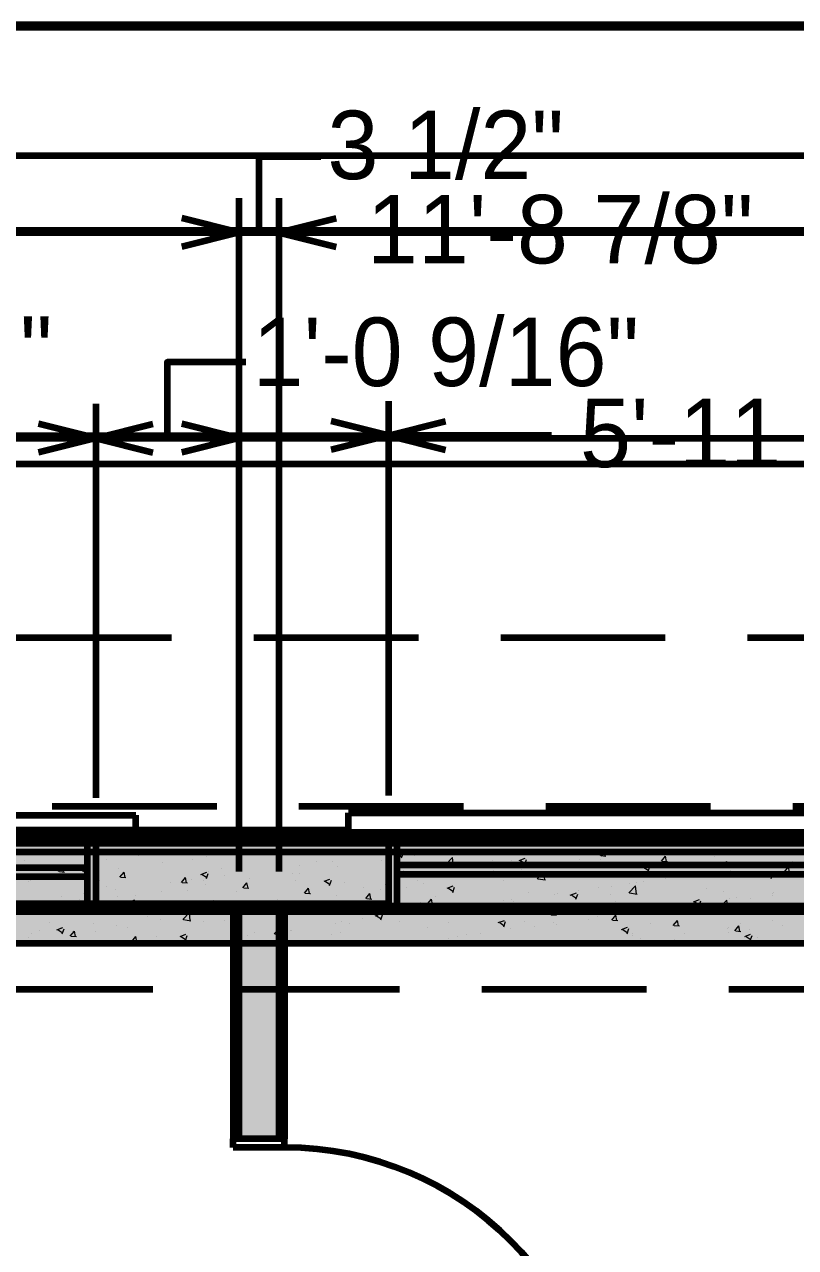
# Model space of a CAD drawing. Header units: inches. Extents: x -355 to 955, y -237 to 947.
# Drawn here: x 522.7 to 590.2, y 359.6 to 466.7 of the extents above; entities that cross this region are included whole.
import ezdxf

# ---------------------------------------------------------------- set-up
doc = ezdxf.new("R2010")
doc.units = ezdxf.units.IN
doc.header["$LTSCALE"] = 96
doc.header["$MEASUREMENT"] = 0
doc.linetypes.add('Dash', pattern=[0.225, 0.15, -0.075])
for name, color, linetype, lineweight, true_color in [('Casings_ Exterior-1', 7, 'Continuous', 158, 0x000000), ('Casings_ Exterior-2', 7, 'Continuous', 158, 0x000000), ('Dimensions-0', 7, 'Continuous', 158, 0x000080), ('Dimensions-1', 7, 'Continuous', 158, 0x000080), ('Dimensions-2', 7, 'Continuous', 158, 0x000080), ('Dimensions-3', 7, 'Continuous', 158, 0x000080), ('Doors-2', 7, 'Continuous', 158, 0x4b4b4b), ('Footings-0', 7, 'Dash', 211, 0x000000), ('Roof Planes-3', 7, 'Dash', 211, 0x6fa455), ('Terrain Perimeter-1', 7, 'Continuous', 211, 0x004000), ('Walls_  Foundation-0', 7, 'Continuous', 211, 0x000000), ('Walls_  Normal-1', 7, 'Continuous', 211, 0x000000), ('Walls_  Normal-2', 7, 'Continuous', 211, 0x000000), ('Walls_  Normal-3', 7, 'Continuous', 211, 0x000000), ('Windows-1', 7, 'Continuous', 158, 0x4b4b4b), ('Windows-2', 7, 'Continuous', 158, 0x4b4b4b)]:
    doc.layers.add(name, color=color, linetype=linetype, lineweight=lineweight, true_color=true_color)

msp = doc.modelspace()

# ---------------------------------------------------------------- linework, layer by layer
at = {"layer": 'Casings_ Exterior-1', "transparency": 33554687}
for p, q in [((551.07, 395.66), (551.07, 397.66)), ((551.07, 397.66), (629.89, 397.66))]:
    msp.add_line(p, q, dxfattribs=at)
at = {"layer": 'Casings_ Exterior-2', "transparency": 33554687}
for p in [(495.46, 397.44), (532.46, 395.44)]:
    msp.add_line(p, (532.46, 397.44), dxfattribs=at)
at = {"layer": 'Dimensions-0', "color": 176, "linetype": 'Continuous', "lineweight": 158, "true_color": 0x000080, "transparency": 33554687}
msp.add_line((361.94, 428.22), (653.95, 428.22), dxfattribs=at)
at = {"layer": 'Dimensions-1', "color": 176, "linetype": 'Continuous', "lineweight": 158, "true_color": 0x000080, "transparency": 33554687}
for p, q in [((362.99, 466.69), (655, 466.69)), ((520.36, 448.69), (655, 448.69)), ((554.57, 433.69), (554.57, 399.17)), ((468.5, 430.69), (554.57, 430.69)), ((568.83, 430.69), (554.57, 430.69))]:
    msp.add_line(p, q, dxfattribs=at)
at = {"layer": 'Dimensions-1', "transparency": 33554687}
for q in [(549.57, 431.94), (559.57, 431.94), (549.57, 429.44), (559.57, 429.44)]:
    msp.add_line((554.57, 430.69), q, dxfattribs=at)
at = {"layer": 'Dimensions-2', "color": 176, "linetype": 'Continuous', "lineweight": 158, "true_color": 0x000080, "transparency": 33554687}
for p, q in [((410.99, 466.47), (655, 466.47)), ((541.49, 451.47), (541.49, 392.5)), ((544.99, 451.47), (544.99, 392.5)), ((364.62, 448.47), (541.49, 448.47)), ((410.99, 448.47), (655, 448.47)), ((544.99, 448.47), (541.49, 448.47)), ((589.12, 448.47), (544.99, 448.47)), ((528.96, 433.47), (528.96, 398.95)), ((513.75, 430.47), (655, 430.47)), ((524.83, 430.47), (528.96, 430.47)), ((541.49, 430.47), (528.96, 430.47))]:
    msp.add_line(p, q, dxfattribs=at)
at = {"layer": 'Dimensions-2', "transparency": 33554687}
for p, q in [((541.49, 448.47), (536.49, 449.72)), ((544.99, 448.47), (549.99, 449.72)), ((541.49, 448.47), (536.49, 447.22)), ((544.99, 448.47), (549.99, 447.22)), ((541.49, 433.47), (541.49, 392.5)), ((528.96, 430.47), (523.96, 431.72)), ((528.96, 430.47), (533.96, 431.72)), ((541.49, 430.47), (536.49, 431.72)), ((528.96, 430.47), (523.96, 429.22)), ((528.96, 430.47), (533.96, 429.22)), ((541.49, 430.47), (536.49, 429.22))]:
    msp.add_line(p, q, dxfattribs=at)
at = {"layer": 'Dimensions-2', "color": 176, "linetype": 'Continuous', "lineweight": 158, "true_color": 0x000080, "transparency": 33554687}
for points in [[(548.65, 455.11), (543.24, 455.11), (543.24, 448.47)], [(542.1, 437.11), (535.22, 437.11), (535.22, 430.47)]]:
    msp.add_lwpolyline(points, dxfattribs=at)
at = {"layer": 'Dimensions-3', "color": 176, "linetype": 'Continuous', "lineweight": 158, "true_color": 0x000080, "transparency": 33554687}
for p, q in [((424.48, 466.47), (639, 466.47)), ((550.19, 448.47), (498.13, 448.47)), ((586.93, 448.47), (639, 448.47))]:
    msp.add_line(p, q, dxfattribs=at)
at = {"layer": 'Doors-2', "transparency": 33554687}
for p, q in [((540.99, 368.35), (540.99, 369.1)), ((545.49, 369.1), (540.99, 369.1)), ((545.49, 368.35), (545.49, 369.1)), ((545.49, 368.35), (540.99, 368.35))]:
    msp.add_line(p, q, dxfattribs=at)
msp.add_arc((545.49, 340.35), 28, 0, 90, dxfattribs=at)
at = {"layer": 'Footings-0', "transparency": 33554687}
for p, q in [((49.95, 398.22), (657.95, 398.22)), ((65.95, 382.22), (641.95, 382.22))]:
    msp.add_line(p, q, dxfattribs=at)
at = {"layer": 'Roof Planes-3', "transparency": 33554687}
msp.add_lwpolyline([(657, 413), (459.5, 215.5), (262, 413)], close=True, dxfattribs=at)
at = {"layer": 'Terrain Perimeter-1', "transparency": 33554687}
msp.add_lwpolyline([(955, 455.22), (955, -24.78), (-245, -24.78), (-245, 455.22)], close=True, dxfattribs=at)
at = {"layer": 'Walls_  Foundation-0', "color": 18, "linetype": 'Continuous', "lineweight": 211, "true_color": 0x000000, "transparency": 33554687}
for p, q in [((61.95, 394.22), (645.95, 394.22)), ((61.95, 386.22), (645.95, 386.22))]:
    msp.add_line(p, q, dxfattribs=at)
at = {"layer": 'Walls_  Foundation-0', "color": 252, "lineweight": 9, "true_color": 0x969696, "transparency": 33554687}
for p, q in [((523.33, 394.21), (523.33, 394.21)), ((555.24, 394.07), (555.63, 394.22)), ((573.08, 393.9), (573.35, 394.22)), ((573.53, 393.86), (573.46, 394.22)), ((576.03, 394.2), (576.03, 394.2)), ((522.73, 393.47), (522.73, 393.47)), ((527.99, 393.28), (527.99, 393.28)), ((529.87, 393.52), (529.87, 393.52)), ((530.62, 393.96), (530.62, 393.96)), ((532.71, 393.9), (532.71, 393.9)), ((534.78, 393.29), (534.78, 393.29)), ((537.4, 393.54), (537.4, 393.54)), ((538.67, 393.85), (538.67, 393.85)), ((545.93, 394.09), (545.93, 394.09)), ((548.25, 393.39), (548.25, 393.39)), ((549.64, 393.43), (549.64, 393.43)), ((553.97, 393.45), (553.97, 393.45)), ((554.38, 394.05), (554.38, 394.05)), ((555.35, 394.07), (555.73, 393.82)), ((555.73, 393.7), (555.88, 394.16)), ((556.89, 393.89), (556.89, 393.89)), ((557.76, 393.93), (557.76, 393.93)), ((559.59, 393.12), (560.18, 393.73)), ((559.65, 393.12), (560.32, 393.02)), ((560.26, 393.02), (560.18, 393.73)), ((563.66, 393.48), (563.66, 393.48)), ((565.37, 393.44), (565.37, 393.44)), ((566.02, 393.47), (566.54, 393.67)), ((566.13, 393.47), (566.51, 393.22)), ((566.51, 393.1), (566.66, 393.55)), ((569.66, 393.29), (569.66, 393.29)), ((571.32, 393.58), (571.32, 393.58)), ((572.2, 394.02), (572.2, 394.02)), ((573.09, 393.57), (573.09, 393.57)), ((573.16, 393.9), (573.61, 393.86)), ((573.19, 393.83), (573.19, 393.83)), ((576.95, 394.1), (576.95, 394.1)), ((578.46, 393.43), (578.82, 393.86)), ((578.54, 393.43), (578.99, 393.39)), ((578.91, 393.39), (578.82, 393.86)), ((579.12, 394.14), (579.12, 394.14)), ((583.15, 393.82), (583.15, 393.82)), ((583.84, 392.96), (584.2, 393.39)), ((584.29, 392.92), (584.2, 393.39)), ((588.39, 393.17), (588.39, 393.17)), ((589.93, 393.41), (589.93, 393.41)), ((590.13, 393.36), (590.13, 393.36)), ((523.25, 392.65), (523.25, 392.65)), ((525.7, 392.5), (526.06, 392.93)), ((525.78, 392.5), (526.23, 392.46)), ((526.15, 392.46), (526.06, 392.93)), ((527.13, 392.28), (527.13, 392.28)), ((527.38, 392.85), (527.91, 393.05)), ((527.49, 392.85), (527.87, 392.6)), ((527.87, 392.49), (528.02, 392.94)), ((529.04, 392.95), (529.04, 392.95)), ((530.99, 392.81), (530.99, 392.81)), ((531.08, 392.02), (531.44, 392.45)), ((531.53, 391.98), (531.44, 392.45)), ((538.16, 392.25), (538.69, 392.45)), ((538.27, 392.25), (538.65, 392)), ((538.65, 391.89), (538.8, 392.34)), ((538.79, 392.54), (538.79, 392.54)), ((539.99, 392.75), (539.99, 392.75)), ((540.19, 392.18), (540.19, 392.18)), ((544.92, 392.81), (544.92, 392.81)), ((546.22, 392.36), (546.22, 392.36)), ((546.77, 392.34), (546.77, 392.34)), ((546.8, 393.05), (546.8, 393.05)), ((550.11, 392.92), (550.11, 392.92)), ((555.3, 392.88), (555.3, 392.88)), ((555.91, 392.59), (555.91, 392.59)), ((560.2, 392.44), (560.2, 392.44)), ((561.86, 392.34), (561.86, 392.34)), ((563.74, 392.58), (563.74, 392.58)), ((565.41, 392.53), (565.41, 392.53)), ((566.26, 392.68), (566.26, 392.68)), ((566.58, 392.96), (566.58, 392.96)), ((567.6, 391.88), (568.18, 392.49)), ((568.26, 391.78), (568.18, 392.49)), ((569.2, 393.01), (569.2, 393.01)), ((573.04, 392.27), (573.04, 392.27)), ((576.79, 392.87), (577.32, 393.07)), ((576.91, 392.87), (577.29, 392.62)), ((577.29, 392.5), (577.44, 392.95)), ((580.64, 392.08), (580.64, 392.08)), ((580.68, 392.11), (580.68, 392.11)), ((581.57, 392.82), (581.57, 392.82)), ((583.52, 392.49), (583.52, 392.49)), ((583.92, 392.96), (584.37, 392.92)), ((584.54, 392.64), (584.54, 392.64)), ((585.71, 392.37), (585.71, 392.37)), ((587.57, 392.27), (588.1, 392.47)), ((587.69, 392.27), (588.06, 392.02)), ((588.06, 391.9), (588.22, 392.35)), ((588.25, 393.11), (588.25, 393.11)), ((589.22, 392.49), (589.58, 392.92)), ((589.3, 392.49), (589.75, 392.45)), ((589.67, 392.45), (589.58, 392.92)), ((523.09, 391.61), (523.09, 391.61)), ((523.24, 391.72), (523.24, 391.72)), ((529.33, 391.69), (529.33, 391.69)), ((529.87, 391.2), (529.87, 391.2)), ((531.16, 392.02), (531.61, 391.98)), ((535.47, 391.56), (535.47, 391.56)), ((536.46, 391.55), (536.82, 391.98)), ((536.54, 391.55), (536.99, 391.51)), ((536.91, 391.51), (536.82, 391.98)), ((537.35, 391.81), (537.35, 391.81)), ((538.41, 391.74), (538.41, 391.74)), ((538.58, 391.35), (538.58, 391.35)), ((541.84, 391.08), (542.2, 391.51)), ((541.92, 391.08), (542.37, 391.04)), ((542.29, 391.04), (542.2, 391.51)), ((542.43, 391.88), (542.43, 391.88)), ((546.45, 391.74), (546.45, 391.74)), ((547.22, 390.61), (547.58, 391.04)), ((547.67, 390.57), (547.58, 391.04)), ((548.94, 391.65), (549.46, 391.85)), ((549.05, 391.65), (549.43, 391.4)), ((549.36, 391.54), (549.36, 391.54)), ((549.43, 391.29), (549.58, 391.74)), ((550.74, 391.59), (550.74, 391.59)), ((552.41, 391.09), (552.41, 391.09)), ((554.28, 391.34), (554.28, 391.34)), ((556.14, 391.13), (556.14, 391.13)), ((557.12, 391.71), (557.12, 391.71)), ((557.66, 391.44), (557.66, 391.44)), ((559.72, 391.05), (560.24, 391.25)), ((559.83, 391.05), (560.2, 390.8)), ((560.2, 390.68), (560.36, 391.14)), ((561.56, 392), (561.56, 392)), ((564.68, 391.68), (564.68, 391.68)), ((567.65, 391.88), (568.32, 391.78)), ((573, 391.07), (573, 391.07)), ((574.06, 391.24), (574.06, 391.24)), ((575.6, 390.64), (576.19, 391.25)), ((575.63, 391.48), (575.63, 391.48)), ((576.27, 390.54), (576.19, 391.25)), ((576.26, 391.52), (576.26, 391.52)), ((576.86, 391.6), (576.86, 391.6)), ((578.8, 391.87), (578.8, 391.87)), ((582.41, 391.06), (582.41, 391.06)), ((526.01, 390.32), (526.01, 390.32)), ((527.53, 390.04), (527.53, 390.04)), ((527.89, 390.57), (527.89, 390.57)), ((528.57, 389.54), (529.16, 390.15)), ((529.24, 389.44), (529.16, 390.15)), ((530.73, 390.94), (530.73, 390.94)), ((530.9, 390.31), (530.9, 390.31)), ((531.86, 389.83), (532.38, 390.03)), ((532.34, 389.47), (532.5, 389.92)), ((532.46, 390.4), (532.46, 390.4)), ((534.68, 390.79), (534.68, 390.79)), ((536.99, 390.89), (536.99, 390.89)), ((539.24, 389.99), (539.24, 389.99)), ((541.28, 390.74), (541.28, 390.74)), ((544.83, 390.1), (544.83, 390.1)), ((547.3, 390.61), (547.75, 390.57)), ((547.67, 390.47), (547.67, 390.47)), ((547.78, 390.54), (547.78, 390.54)), ((550.02, 390.43), (550.02, 390.43)), ((552.6, 390.14), (552.96, 390.57)), ((552.68, 390.14), (553.13, 390.1)), ((553.05, 390.1), (552.96, 390.57)), ((553.88, 390.96), (553.88, 390.96)), ((557.98, 389.67), (558.34, 390.1)), ((558.43, 389.63), (558.34, 390.1)), ((558.73, 390.33), (558.73, 390.33)), ((564.61, 390), (564.61, 390)), ((565.32, 390.03), (565.32, 390.03)), ((565.51, 389.92), (565.51, 389.92)), ((566.8, 390.67), (566.8, 390.67)), ((569.11, 390.51), (569.11, 390.51)), ((569.34, 390.62), (569.34, 390.62)), ((570.49, 390.45), (571.02, 390.65)), ((570.61, 390.45), (570.98, 390.2)), ((570.98, 390.08), (571.14, 390.53)), ((571.22, 390.87), (571.22, 390.87)), ((574.05, 390.47), (574.05, 390.47)), ((575.66, 390.64), (576.33, 390.54)), ((581.27, 389.85), (581.8, 390.05)), ((581.76, 389.48), (581.91, 389.93)), ((583.6, 389.4), (584.19, 390.01)), ((583.92, 390.72), (583.92, 390.72)), ((584.27, 389.3), (584.19, 390.01)), ((584.45, 390.15), (584.45, 390.15)), ((585, 390.27), (585, 390.27)), ((586.28, 390.15), (586.28, 390.15)), ((588.16, 390.4), (588.16, 390.4)), ((588.21, 390.57), (588.21, 390.57)), ((588.3, 390.68), (588.3, 390.68)), ((523.15, 389.22), (523.15, 389.22)), ((527.04, 389.78), (527.04, 389.78)), ((528.63, 389.54), (529.3, 389.44)), ((530.88, 389.39), (530.88, 389.39)), ((531.82, 389.89), (531.82, 389.89)), ((531.97, 389.83), (532.34, 389.58)), ((535.37, 388.85), (535.37, 388.85)), ((536.58, 388.3), (537.16, 388.91)), ((537.24, 388.19), (537.16, 388.91)), ((538.21, 389.23), (538.21, 389.23)), ((538.49, 388.86), (538.49, 388.86)), ((541.83, 389.19), (541.83, 389.19)), ((542.34, 389.38), (542.34, 389.38)), ((542.64, 389.23), (543.16, 389.43)), ((542.75, 389.23), (543.12, 388.98)), ((542.95, 389.85), (542.95, 389.85)), ((543.12, 388.87), (543.28, 389.32)), ((546.13, 389.86), (546.13, 389.86)), ((547.88, 388.97), (547.88, 388.97)), ((553.41, 388.63), (553.94, 388.83)), ((557.15, 389.33), (557.15, 389.33)), ((557.34, 389.82), (557.34, 389.82)), ((557.57, 388.94), (557.57, 388.94)), ((558.06, 389.67), (558.51, 389.63)), ((559.89, 389.38), (559.89, 389.38)), ((561.47, 389.5), (561.47, 389.5)), ((561.77, 389.63), (561.77, 389.63)), ((563.36, 389.2), (563.72, 389.63)), ((563.44, 389.2), (563.89, 389.16)), ((563.81, 389.16), (563.72, 389.63)), ((565, 389.02), (565, 389.02)), ((568.1, 389.13), (568.1, 389.13)), ((568.74, 388.73), (569.1, 389.16)), ((569.19, 388.69), (569.1, 389.16)), ((569.29, 388.87), (569.29, 388.87)), ((574.46, 389.87), (574.46, 389.87)), ((576.76, 389.1), (576.76, 389.1)), ((576.83, 388.91), (576.83, 388.91)), ((578.7, 389.16), (578.7, 389.16)), ((578.75, 389.72), (578.75, 389.72)), ((580.55, 389.58), (580.55, 389.58)), ((581.39, 389.85), (581.76, 389.6)), ((581.54, 389.53), (581.54, 389.53)), ((583.42, 389.26), (583.42, 389.26)), ((583.66, 389.4), (584.33, 389.3)), ((524.94, 388.05), (524.94, 388.05)), ((528.76, 387.98), (528.76, 387.98)), ((530.8, 387.81), (530.8, 387.81)), ((533.5, 388.61), (533.5, 388.61)), ((534.59, 388.29), (534.59, 388.29)), ((536.63, 388.3), (537.3, 388.19)), ((538.42, 388.12), (538.42, 388.12)), ((540.25, 388.19), (540.25, 388.19)), ((548.61, 388.78), (548.61, 388.78)), ((549.93, 387.93), (549.93, 387.93)), ((550.43, 388.14), (550.43, 388.14)), ((551.2, 387.99), (551.2, 387.99)), ((552.31, 388.38), (552.31, 388.38)), ((553.53, 388.63), (553.9, 388.38)), ((553.78, 388.46), (553.78, 388.46)), ((553.9, 388.27), (554.05, 388.72)), ((555.15, 388.76), (555.15, 388.76)), ((555.54, 388.17), (555.54, 388.17)), ((559.83, 388.02), (559.83, 388.02)), ((564.19, 388.03), (564.72, 388.23)), ((564.31, 388.03), (564.68, 387.78)), ((564.68, 387.66), (564.83, 388.12)), ((566.52, 388.12), (566.52, 388.12)), ((568.82, 388.73), (569.27, 388.69)), ((569.02, 388.01), (569.02, 388.01)), ((569.25, 387.91), (569.25, 387.91)), ((572.09, 388.29), (572.09, 388.29)), ((572.91, 388.57), (572.91, 388.57)), ((574.12, 388.26), (574.48, 388.69)), ((574.2, 388.26), (574.65, 388.22)), ((574.57, 388.22), (574.48, 388.69)), ((574.88, 388.71), (574.88, 388.71)), ((577.47, 387.92), (577.47, 387.92)), ((579.5, 387.79), (579.86, 388.22)), ((579.58, 387.79), (580.03, 387.75)), ((579.95, 387.75), (579.86, 388.22)), ((585.35, 387.94), (585.35, 387.94)), ((588.21, 388.18), (588.21, 388.18)), ((589.03, 387.82), (589.03, 387.82)), ((523.06, 386.72), (523.06, 386.72)), ((523.36, 387.05), (523.36, 387.05)), ((524.04, 387.36), (524.04, 387.36)), ((525.56, 387.41), (526.08, 387.62)), ((525.67, 387.41), (526.04, 387.16)), ((525.92, 387.61), (525.92, 387.61)), ((526.04, 387.05), (526.19, 387.5)), ((526.74, 386.85), (527.1, 387.28)), ((526.82, 386.85), (527.27, 386.81)), ((526.95, 387.28), (526.95, 387.28)), ((527.19, 386.81), (527.1, 387.28)), ((528.96, 387.27), (528.96, 387.27)), ((531.72, 387.64), (531.72, 387.64)), ((532.12, 386.38), (532.48, 386.81)), ((532.57, 386.34), (532.48, 386.81)), ((534.31, 386.84), (534.31, 386.84)), ((536.34, 386.81), (536.86, 387.01)), ((536.45, 386.81), (536.82, 386.56)), ((536.82, 386.45), (536.97, 386.9)), ((540.98, 386.89), (540.98, 386.89)), ((542.25, 386.89), (542.25, 386.89)), ((542.86, 387.14), (542.86, 387.14)), ((544.58, 387.06), (545.16, 387.67)), ((544.64, 387.06), (545.3, 386.95)), ((545.25, 386.95), (545.16, 387.67)), ((545.7, 387.51), (545.7, 387.51)), ((546.04, 387.37), (546.04, 387.37)), ((546.08, 387.32), (546.08, 387.32)), ((549.62, 386.98), (549.62, 386.98)), ((550.38, 387.17), (550.38, 387.17)), ((557.98, 387.57), (557.98, 387.57)), ((560.58, 386.78), (560.58, 386.78)), ((561.37, 387), (561.37, 387)), ((562.63, 387.04), (562.63, 387.04)), ((565.23, 387.53), (565.23, 387.53)), ((567.37, 387.67), (567.37, 387.67)), ((574.97, 387.43), (575.5, 387.63)), ((575.09, 387.43), (575.46, 387.18)), ((575.46, 387.06), (575.61, 387.51)), ((575.89, 387.09), (575.89, 387.09)), ((575.89, 386.91), (575.89, 386.91)), ((580.46, 387.09), (580.46, 387.09)), ((584.25, 387.5), (584.25, 387.5)), ((584.31, 387.2), (584.31, 387.2)), ((584.35, 387.65), (584.35, 387.65)), ((584.88, 387.31), (585.24, 387.74)), ((584.96, 387.31), (585.41, 387.27)), ((585.33, 387.27), (585.24, 387.74)), ((585.75, 386.83), (586.27, 387.03)), ((585.87, 386.83), (586.24, 386.58)), ((586.19, 387.44), (586.19, 387.44)), ((586.24, 386.46), (586.39, 386.91)), ((586.84, 386.71), (586.84, 386.71)), ((532.2, 386.38), (532.65, 386.34)), ((536.24, 386.27), (536.24, 386.27)), ((536.62, 386.47), (536.62, 386.47)), ((537.76, 386.22), (537.86, 386.34)), ((537.89, 386.22), (537.86, 386.34)), ((538.39, 386.36), (538.39, 386.36)), ((540.92, 386.32), (540.92, 386.32)), ((541.09, 386.43), (541.09, 386.43)), ((547.13, 386.22), (547.64, 386.41)), ((547.72, 386.22), (547.75, 386.3)), ((552.97, 386.22), (553.17, 386.42)), ((553.19, 386.22), (553.17, 386.42)), ((557.48, 386.44), (557.48, 386.44)), ((557.92, 386.42), (557.92, 386.42)), ((559.79, 386.67), (559.79, 386.67)), ((566.43, 386.24), (566.43, 386.24)), ((567.35, 386.36), (567.35, 386.36)), ((576.67, 386.61), (576.67, 386.61)), ((579.57, 386.57), (579.57, 386.57)), ((583.55, 386.3), (583.55, 386.3))]:
    msp.add_line(p, q, dxfattribs=at)
at = {"layer": 'Walls_  Foundation-0', "color": 7, "true_color": 0xffffff, "transparency": 33554687}
msp.add_solid([(61.95, 394.22), (645.95, 394.22), (61.95, 386.22), (645.95, 386.22)], dxfattribs=at)
at = {"layer": 'Walls_  Normal-1', "color": 18, "linetype": 'Continuous', "lineweight": 211, "true_color": 0x000000, "transparency": 33554687}
for p, q in [((302, 395.66), (554.57, 395.66)), ((305.5, 396.17), (551.07, 396.17)), ((305.5, 395.67), (551.07, 395.67)), ((551.07, 396.17), (551.07, 395.66)), ((554.57, 395.66), (554.57, 389.22)), ((302, 395.22), (554.57, 395.22)), ((554.57, 395.22), (554.57, 389.72)), ((345.7, 389.72), (554.57, 389.72)), ((346.2, 389.22), (554.57, 389.22))]:
    msp.add_line(p, q, dxfattribs=at)
at = {"layer": 'Walls_  Normal-1', "color": 6, "lineweight": 9, "true_color": 0xff00ff, "transparency": 33554687}
for p, q in [((525.77, 395.67), (526.27, 396.17)), ((531.43, 395.67), (531.93, 396.17)), ((537.09, 395.67), (537.59, 396.17)), ((542.75, 395.67), (543.25, 396.17)), ((548.4, 395.67), (548.9, 396.17))]:
    msp.add_line(p, q, dxfattribs=at)
at = {"layer": 'Walls_  Normal-1', "color": 7, "lineweight": 211, "true_color": 0xffffff, "transparency": 33554687}
msp.add_solid([(305.5, 396.17), (551.07, 396.17), (305.5, 395.67), (551.07, 395.67)], dxfattribs=at)
at = {"layer": 'Walls_  Normal-1', "color": 253, "lineweight": 211, "true_color": 0x899bb6, "transparency": 33554687}
msp.add_solid([(302, 395.22), (554.57, 395.22), (302, 389.72), (554.57, 389.72)], dxfattribs=at)
at = {"layer": 'Walls_  Normal-2', "color": 18, "linetype": 'Continuous', "lineweight": 211, "true_color": 0x000000, "transparency": 33554687}
for p, q in [((528.96, 395.44), (528.96, 389)), ((528.96, 395.44), (655.44, 395.44)), ((532.46, 395.95), (532.46, 395.44)), ((532.46, 395.95), (655.95, 395.95)), ((532.46, 395.45), (655.45, 395.45)), ((528.96, 395), (528.96, 389.5)), ((528.96, 395), (649.5, 395)), ((528.96, 389.5), (541.49, 389.5)), ((528.96, 389), (540.99, 389)), ((540.99, 389), (540.99, 369.1)), ((541.49, 389.5), (541.49, 369.1)), ((544.99, 389.5), (649.5, 389.5)), ((544.99, 389.5), (544.99, 369.1)), ((545.49, 389), (649, 389)), ((545.49, 389), (545.49, 369.1)), ((545.49, 369.1), (540.99, 369.1)), ((544.99, 369.1), (541.49, 369.1))]:
    msp.add_line(p, q, dxfattribs=at)
at = {"layer": 'Walls_  Normal-2', "color": 6, "lineweight": 9, "true_color": 0xff00ff, "transparency": 33554687}
for p, q in [((536.87, 395.45), (537.37, 395.95)), ((542.53, 395.45), (543.03, 395.95)), ((548.18, 395.45), (548.68, 395.95)), ((553.84, 395.45), (554.34, 395.95)), ((559.5, 395.45), (560, 395.95)), ((565.15, 395.45), (565.65, 395.95)), ((570.81, 395.45), (571.31, 395.95)), ((576.47, 395.45), (576.97, 395.95)), ((582.12, 395.45), (582.62, 395.95)), ((587.78, 395.45), (588.28, 395.95))]:
    msp.add_line(p, q, dxfattribs=at)
at = {"layer": 'Walls_  Normal-2', "color": 7, "lineweight": 211, "true_color": 0xffffff, "transparency": 33554687}
msp.add_solid([(532.46, 395.95), (655.95, 395.95), (532.46, 395.45), (655.45, 395.45)], dxfattribs=at)
at = {"layer": 'Walls_  Normal-2', "color": 253, "lineweight": 211, "true_color": 0x899bb6, "transparency": 33554687}
msp.add_solid([(528.96, 395), (649.5, 395), (528.96, 389.5), (649.5, 389.5)], dxfattribs=at)
at = {"layer": 'Walls_  Normal-2', "color": 53, "true_color": 0xe3d062, "transparency": 33554687}
msp.add_solid([(544.99, 389.5), (544.99, 369.1), (541.49, 389.5), (541.49, 369.1)], dxfattribs=at)
at = {"layer": 'Walls_  Normal-3', "color": 18, "linetype": 'Continuous', "lineweight": 211, "true_color": 0x000000, "transparency": 33554687}
for p, q in [((468.5, 395.44), (639.44, 395.44)), ((472, 395.95), (639.95, 395.95)), ((472, 395.45), (639.45, 395.45)), ((468.5, 395), (633.5, 395)), ((498.13, 389.5), (633.5, 389.5)), ((498.63, 389), (633, 389))]:
    msp.add_line(p, q, dxfattribs=at)
at = {"layer": 'Walls_  Normal-3', "color": 6, "lineweight": 9, "true_color": 0xff00ff, "transparency": 33554687}
for p, q in [((525.56, 395.45), (526.06, 395.95)), ((531.21, 395.45), (531.71, 395.95)), ((536.87, 395.45), (537.37, 395.95)), ((542.53, 395.45), (543.03, 395.95)), ((548.18, 395.45), (548.68, 395.95)), ((553.84, 395.45), (554.34, 395.95)), ((559.5, 395.45), (560, 395.95)), ((565.15, 395.45), (565.65, 395.95)), ((570.81, 395.45), (571.31, 395.95)), ((576.47, 395.45), (576.97, 395.95)), ((582.12, 395.45), (582.62, 395.95)), ((587.78, 395.45), (588.28, 395.95))]:
    msp.add_line(p, q, dxfattribs=at)
at = {"layer": 'Walls_  Normal-3', "color": 7, "lineweight": 211, "true_color": 0xffffff, "transparency": 33554687}
msp.add_solid([(472, 395.95), (639.95, 395.95), (472, 395.45), (639.45, 395.45)], dxfattribs=at)
at = {"layer": 'Walls_  Normal-3', "color": 253, "lineweight": 211, "true_color": 0x899bb6, "transparency": 33554687}
msp.add_solid([(468.5, 395), (633.5, 395), (468.5, 389.5), (633.5, 389.5)], dxfattribs=at)
at = {"layer": 'Windows-1', "transparency": 33554687}
for p, q in [((555.32, 395.66), (554.57, 395.66)), ((554.57, 395.66), (554.57, 389.22)), ((555.32, 395.66), (555.32, 389.22)), ((625.64, 393.06), (555.32, 393.06)), ((625.64, 392.26), (555.32, 392.26)), ((554.57, 389.22), (626.39, 389.22)), ((555.32, 389.22), (554.57, 389.22))]:
    msp.add_line(p, q, dxfattribs=at)
at = {"layer": 'Windows-2', "transparency": 33554687}
for p, q in [((528.96, 395.44), (528.21, 395.44)), ((528.21, 395.44), (528.21, 389)), ((528.96, 395.44), (528.96, 389)), ((528.21, 392.84), (499.71, 392.84)), ((528.21, 392.04), (499.71, 392.04)), ((498.96, 389), (528.96, 389)), ((528.96, 389), (528.21, 389))]:
    msp.add_line(p, q, dxfattribs=at)

# ---------------------------------------------------------------- texts
at = {"layer": 'Dimensions-1', "color": 176, "linetype": 'Continuous', "lineweight": 158, "true_color": 0x000080, "transparency": 33554687, "insert": (571.34, 427.84), "char_height": 6, "width": 46.74, "attachment_point": 7}
msp.add_mtext('\\fChief Blueprint|b0|i0|c0|p0;5\'-11 13/16"', dxfattribs=at)
at = {"layer": 'Dimensions-2', "color": 176, "linetype": 'Continuous', "lineweight": 158, "true_color": 0x000080, "transparency": 33554687, "char_height": 6, "attachment_point": 7}
for s, insert, width in [('\\fChief Blueprint|b0|i0|c0|p0;3 1/2"', (549.24, 453.06), 23.64), ('\\fChief Blueprint|b0|i0|c0|p0;1\'-0 9/16"', (542.69, 434.94), 37.38)]:
    msp.add_mtext(s, dxfattribs=dict(at, insert=insert, width=width))
at = {"layer": 'Dimensions-3', "color": 176, "linetype": 'Continuous', "lineweight": 158, "true_color": 0x000080, "transparency": 33554687, "char_height": 6, "attachment_point": 7}
for s, insert, width in [('\\fChief Blueprint|b0|i0|c0|p0;11\'-8 7/8"', (552.69, 445.68), 37.38), ('\\fChief Blueprint|b0|i0|c0|p0;2\'-2 1/8"', (495.82, 435.06), 32.7)]:
    msp.add_mtext(s, dxfattribs=dict(at, insert=insert, width=width))

doc.saveas('drawing.dxf')
